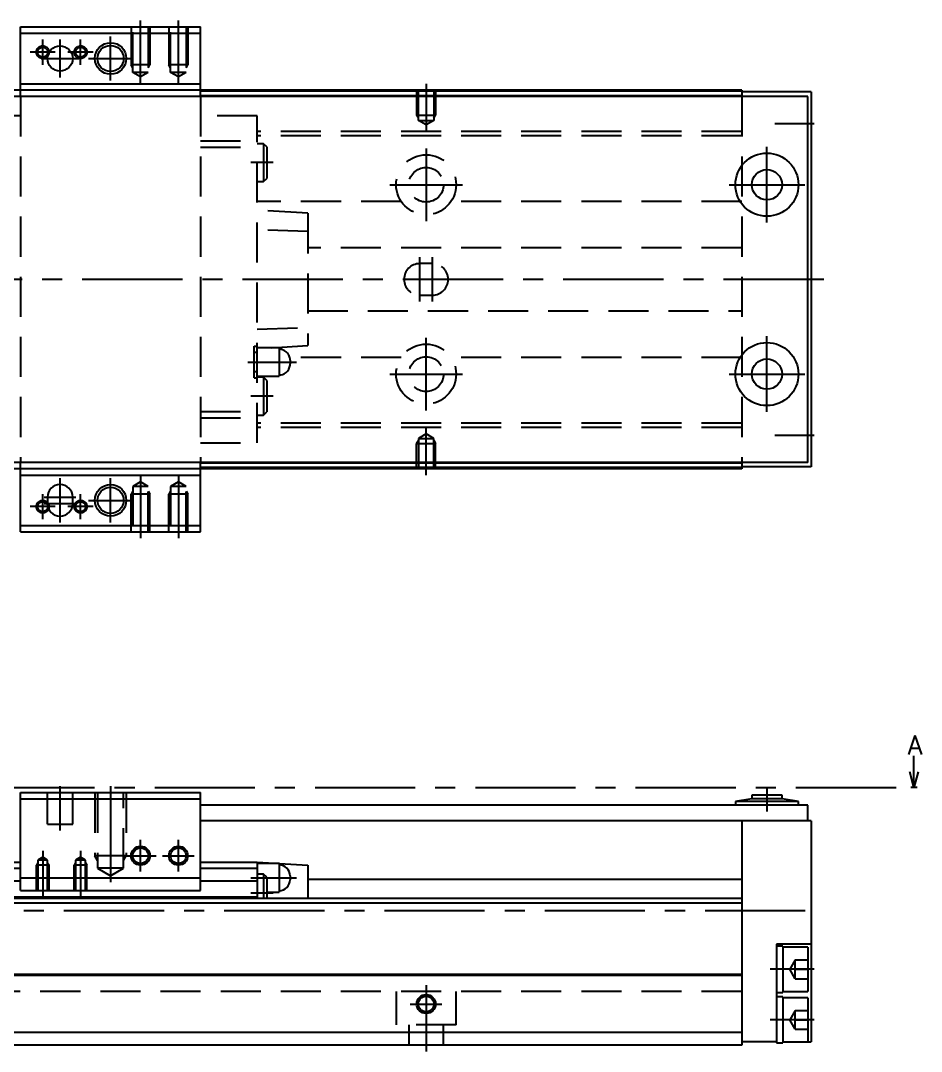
# Model space of a CAD drawing. Extents: x -2 to 623, y -8 to 279.
# Drawn here: x 480.5 to 623.2, y 9 to 172.3 of the extents above; entities that cross this region are included whole.
import ezdxf

# ---------------------------------------------------------------- set-up
doc = ezdxf.new("R2010")
doc.units = 0
doc.header["$LTSCALE"] = 0.5
doc.linetypes.add('CENTER', pattern=[50.8, 31.75, -6.35, 6.35, -6.35])
doc.linetypes.add('DASHED', pattern=[19.05, 12.7, -6.35])
for name, color, linetype in [('MSM_CENTER', 1, 'CENTER'), ('MSM_CONTINUOUS', 7, 'CONTINUOUS'), ('MSM_DASHED', 4, 'DASHED'), ('MSM_NARROW', 5, 'CONTINUOUS'), ('MSM_PART_NUMBER', 7, 'CONTINUOUS')]:
    doc.layers.add(name, color=color, linetype=linetype)
doc.styles.get("Standard").update_dxf_attribs({"font": 'txt.shx', "height": 3, "bigfont": 'bigfont.shx'})

msp = doc.modelspace()

# ---------------------------------------------------------------- linework, layer by layer
at = {"layer": 'MSM_CENTER'}
for p, q in [((499.51, 162.39), (499.51, 172.3)), ((505.51, 162.39), (505.51, 172.3)), ((484.01, 165.3), (484.01, 169.3)), ((486.76, 163.3), (486.76, 169.3)), ((490.01, 165.3), (490.01, 169.3)), ((494.76, 162.8), (494.76, 169.8)), ((486.01, 167.3), (482.01, 167.3)), ((492.01, 167.3), (488.01, 167.3)), ((483.76, 166.3), (489.76, 166.3)), ((491.26, 166.3), (498.26, 166.3)), ((544.76, 162.3), (544.76, 154.79)), ((600.01, 156), (606.26, 156)), ((544.76, 152.05), (544.76, 140.55)), ((598.76, 140.3), (598.76, 152.3)), ((520.51, 149.8), (517.01, 149.8)), ((539.01, 146.3), (550.51, 146.3)), ((592.76, 146.3), (604.76, 146.3)), ((543.76, 127.8), (543.76, 134.8)), ((545.76, 127.8), (545.76, 134.8)), ((607.76, 131.3), (256.26, 131.3)), ((544.76, 110.55), (544.76, 122.05)), ((598.76, 110.3), (598.76, 122.3)), ((516.51, 118.2), (524.21, 118.2)), ((539.01, 116.3), (550.51, 116.3)), ((592.76, 116.3), (604.76, 116.3)), ((520.51, 112.8), (517.01, 112.8)), ((544.76, 100.3), (544.76, 107.81)), ((600.01, 106.6), (606.26, 106.6)), ((486.76, 92.8), (486.76, 99.8)), ((494.76, 92.8), (494.76, 99.8)), ((499.51, 100.21), (499.51, 90.3)), ((505.51, 100.21), (505.51, 90.3)), ((484.01, 93.3), (484.01, 97.3)), ((484.26, 96.8), (489.26, 96.8)), ((490.01, 93.3), (490.01, 97.3)), ((486.01, 95.3), (482.01, 95.3)), ((484.26, 95.8), (489.26, 95.8)), ((492.01, 95.3), (488.01, 95.3)), ((491.26, 96.3), (498.26, 96.3)), ((247.76, 50.8), (622.06, 50.8)), ((486.76, 44), (486.76, 51)), ((494.76, 51), (494.76, 35.81)), ((598.76, 50.6), (598.76, 47)), ((499.51, 37.5), (499.51, 42.5)), ((505.51, 37.5), (505.51, 42.5)), ((484.01, 40.76), (484.01, 33.5)), ((490.01, 40.76), (490.01, 33.5)), ((497.01, 40), (502.01, 40)), ((503.01, 40), (508.01, 40)), ((517.01, 36.5), (524.21, 36.5)), ((517.01, 34.1), (520.51, 34.1)), ((258.76, 31.3), (607.76, 31.3)), ((606.26, 22), (599.26, 22)), ((544.76, 19.5), (544.76, 9)), ((542.26, 16.5), (547.26, 16.5)), ((606.26, 14), (599.26, 14))]:
    msp.add_line(p, q, dxfattribs=at)
at = {"layer": 'MSM_CONTINUOUS'}
for p, q in [((480.51, 160.3), (480.51, 171.3)), ((480.51, 171.3), (509.01, 171.3)), ((480.51, 170.3), (509.01, 170.3)), ((509.01, 160.3), (509.01, 171.3)), ((480.51, 162.3), (509.01, 162.3)), ((605.26, 160.3), (283.26, 160.3)), ((594.76, 161.3), (294.76, 161.3)), ((594.76, 161.1), (509.01, 161.1)), ((594.76, 160.4), (509.01, 160.4)), ((594.76, 161.3), (594.76, 160.3)), ((605.76, 161), (594.76, 161)), ((605.26, 102.3), (605.26, 160.3)), ((605.76, 161), (605.76, 101.6)), ((605.26, 102.3), (283.26, 102.3)), ((594.76, 101.3), (294.76, 101.3)), ((480.51, 91.3), (480.51, 102.3)), ((509.01, 91.3), (509.01, 102.3)), ((594.76, 102.2), (509.01, 102.2)), ((594.76, 101.5), (509.01, 101.5)), ((594.76, 102.3), (594.76, 101.3)), ((605.76, 101.6), (594.76, 101.6)), ((480.51, 100.3), (509.01, 100.3)), ((484.76, 96.8), (484.76, 95.8)), ((488.76, 95.8), (488.76, 96.8)), ((480.51, 92.3), (509.01, 92.3)), ((480.51, 91.3), (509.01, 91.3)), ((622.06, 50.8), (622.06, 55.8)), ((622.06, 50.8), (621.39, 53.3)), ((622.72, 53.3), (622.06, 50.8)), ((622.56, 50.8), (621.56, 50.8)), ((480.51, 50), (509.01, 50)), ((480.51, 34.5), (480.51, 50)), ((480.51, 49), (509.01, 49)), ((509.01, 34.5), (509.01, 50)), ((596.36, 49), (593.76, 48.6)), ((596.36, 49.6), (596.36, 49)), ((601.16, 49.6), (596.36, 49.6)), ((601.16, 49), (596.36, 49)), ((601.16, 49), (601.16, 49.6)), ((603.76, 48.6), (601.16, 49)), ((605.26, 48), (509.01, 48)), ((593.76, 48.6), (593.76, 48)), ((603.76, 48.6), (593.76, 48.6)), ((603.76, 48), (603.76, 48.6)), ((605.26, 45.5), (605.26, 48)), ((605.76, 45.5), (509.01, 45.5)), ((594.76, 45.5), (594.76, 10)), ((605.76, 45.5), (605.76, 10.5)), ((471.51, 39), (480.51, 39)), ((471.51, 38), (480.51, 38)), ((509.01, 39), (518.01, 39)), ((509.01, 38), (518.01, 38)), ((518.01, 39), (526.01, 38.5)), ((518.01, 39), (518.01, 33.2)), ((521.46, 38.75), (518.01, 38.75)), ((521.46, 38.75), (521.46, 34.25)), ((526.01, 38.5), (526.01, 33.2)), ((471.51, 36), (480.51, 36)), ((480.51, 36.5), (509.01, 36.5)), ((509.01, 36), (518.01, 36)), ((519.01, 37.1), (518.01, 37.1)), ((519.51, 36.6), (519.01, 37.1)), ((519.01, 37.1), (519.01, 33.2)), ((519.51, 36.6), (519.51, 33.2)), ((523.21, 36.8), (523.21, 36.2)), ((526.01, 36.3), (594.76, 36.3)), ((480.51, 34.5), (509.01, 34.5)), ((594.76, 33.2), (294.76, 33.2)), ((471.51, 33.5), (518.01, 33.5)), ((519.51, 34.25), (521.46, 34.25)), ((594.76, 32.5), (294.76, 32.5)), ((605.76, 26), (600.26, 26)), ((600.26, 26), (600.26, 10.35)), ((601.26, 25.65), (600.26, 25.65)), ((601.26, 25.65), (601.26, 18.35)), ((605.26, 25.5), (601.26, 25.5)), ((605.26, 25.5), (605.26, 18.5)), ((594.76, 21.2), (294.76, 21.2)), ((594.76, 21), (294.76, 21)), ((600.26, 18.35), (601.26, 18.35)), ((601.26, 18.5), (605.26, 18.5)), ((601.26, 17.65), (600.26, 17.65)), ((601.26, 17.65), (601.26, 10.35)), ((605.26, 17.5), (601.26, 17.5)), ((605.26, 17.5), (605.26, 10.5)), ((594.76, 12), (285.26, 12)), ((594.76, 10), (294.76, 10)), ((600.26, 10.5), (594.76, 10.5)), ((600.26, 10.35), (601.26, 10.35)), ((601.26, 10.5), (605.76, 10.5))]:
    msp.add_line(p, q, dxfattribs=at)
for centre, radius in [((486.76, 166.3), 2), ((494.76, 166.3), 2.07), ((598.76, 146.3), 5), ((598.76, 146.3), 2.4), ((598.76, 116.3), 5), ((598.76, 116.3), 2.4), ((494.76, 96.3), 2.07), ((499.51, 40), 1.23), ((505.51, 40), 1.23), ((544.76, 16.5), 1.23)]:
    msp.add_circle(centre, radius, dxfattribs=at)
for centre, radius, start, end in [((486.76, 96.8), 2, 0, 180), ((486.76, 95.8), 2, 180, 0), ((521.46, 36.8), 1.75, 0, 90), ((521.46, 36.2), 1.75, 270, 0)]:
    msp.add_arc(centre, radius, start, end, dxfattribs=at)
at = {"layer": 'MSM_DASHED'}
for p, q in [((498.01, 171.3), (498.01, 165.3)), ((498.28, 164.1), (498.28, 171.3)), ((500.74, 171.3), (500.74, 164.1)), ((501.01, 171.3), (501.01, 165.3)), ((504.01, 171.3), (504.01, 165.3)), ((504.28, 164.1), (504.28, 171.3)), ((506.74, 171.3), (506.74, 164.1)), ((507.01, 171.3), (507.01, 165.3)), ((501.01, 165.3), (498.01, 165.3)), ((498.28, 164.83), (498.01, 165.3)), ((500.74, 164.83), (501.01, 165.3)), ((507.01, 165.3), (504.01, 165.3)), ((504.28, 164.83), (504.01, 165.3)), ((506.74, 164.83), (507.01, 165.3)), ((500.74, 164.1), (498.28, 164.1)), ((499.51, 163.39), (498.28, 164.1)), ((500.74, 164.1), (499.51, 163.39)), ((506.74, 164.1), (504.28, 164.1)), ((505.51, 163.39), (504.28, 164.1)), ((506.74, 164.1), (505.51, 163.39)), ((480.51, 160.3), (480.51, 102.3)), ((509.01, 160.3), (509.01, 102.3)), ((543.26, 161.3), (543.26, 157.3)), ((543.53, 156.5), (543.53, 161.3)), ((545.99, 161.3), (545.99, 156.5)), ((546.26, 161.3), (546.26, 157.3)), ((594.76, 160.3), (594.76, 102.3)), ((480.51, 157.2), (471.51, 157.2)), ((518.01, 157.2), (509.01, 157.2)), ((518.01, 105.4), (518.01, 157.2)), ((543.53, 156.83), (543.26, 157.3)), ((543.26, 157.3), (546.26, 157.3)), ((545.99, 156.83), (546.26, 157.3)), ((543.53, 156.5), (545.99, 156.5)), ((544.76, 155.79), (543.53, 156.5)), ((545.99, 156.5), (544.76, 155.79)), ((594.76, 154.75), (518.01, 154.75)), ((594.76, 154.05), (518.01, 154.05)), ((471.51, 153.25), (480.51, 153.25)), ((471.51, 152.25), (480.51, 152.25)), ((509.01, 153.25), (518.01, 153.25)), ((509.01, 152.25), (518.01, 152.25)), ((519.01, 152.8), (518.01, 152.8)), ((519.01, 152.8), (519.01, 146.8)), ((519.51, 152.3), (519.01, 152.8)), ((519.51, 152.3), (519.51, 147.3)), ((519.01, 146.8), (519.51, 147.3)), ((518.01, 146.8), (519.01, 146.8)), ((540.81, 143.66), (518.01, 143.66)), ((526.01, 141.77), (518.01, 142.3)), ((594.76, 143.66), (548.71, 143.66)), ((526.01, 141.77), (526.01, 120.83)), ((526.01, 138.9), (518.01, 139.16)), ((594.76, 136.3), (526.01, 136.3)), ((545.76, 133.8), (543.76, 133.8)), ((543.76, 128.8), (545.76, 128.8)), ((526.01, 126.3), (594.76, 126.3)), ((518.01, 123.44), (526.01, 123.7)), ((517.51, 120.7), (518.01, 120.7)), ((517.51, 115.7), (517.51, 120.7)), ((518.01, 119.7), (517.51, 119.7)), ((521.46, 120.45), (518.01, 120.45)), ((520.27, 120.45), (526.01, 120.83)), ((521.46, 120.45), (521.46, 115.95)), ((540.81, 118.94), (523.15, 118.94)), ((523.21, 118.5), (523.21, 117.9)), ((594.76, 118.94), (548.71, 118.94)), ((517.51, 116.7), (518.01, 116.7)), ((518.01, 115.95), (521.46, 115.95)), ((517.51, 115.7), (518.01, 115.7)), ((519.01, 115.8), (518.01, 115.8)), ((519.51, 115.3), (519.01, 115.8)), ((519.01, 115.8), (519.01, 109.8)), ((519.51, 115.3), (519.51, 110.3)), ((471.51, 110.35), (480.51, 110.35)), ((509.01, 110.35), (518.01, 110.35)), ((518.01, 109.8), (519.01, 109.8)), ((519.01, 109.8), (519.51, 110.3)), ((471.51, 109.35), (480.51, 109.35)), ((509.01, 109.35), (518.01, 109.35)), ((594.76, 108.55), (518.01, 108.55)), ((594.76, 107.85), (518.01, 107.85)), ((544.76, 106.81), (543.53, 106.1)), ((545.99, 106.1), (544.76, 106.81)), ((471.51, 105.4), (480.51, 105.4)), ((509.01, 105.4), (518.01, 105.4)), ((543.53, 105.77), (543.26, 105.3)), ((543.26, 101.3), (543.26, 105.3)), ((543.26, 105.3), (546.26, 105.3)), ((543.53, 106.1), (543.53, 101.3)), ((543.53, 106.1), (545.99, 106.1)), ((545.99, 101.3), (545.99, 106.1)), ((545.99, 105.77), (546.26, 105.3)), ((546.26, 101.3), (546.26, 105.3)), ((499.51, 99.21), (498.28, 98.5)), ((498.28, 98.5), (498.28, 91.3)), ((500.74, 98.5), (498.28, 98.5)), ((500.74, 98.5), (499.51, 99.21)), ((500.74, 91.3), (500.74, 98.5)), ((505.51, 99.21), (504.28, 98.5)), ((504.28, 98.5), (504.28, 91.3)), ((506.74, 98.5), (504.28, 98.5)), ((506.74, 98.5), (505.51, 99.21)), ((506.74, 91.3), (506.74, 98.5)), ((498.28, 97.77), (498.01, 97.3)), ((501.01, 97.3), (498.01, 97.3)), ((498.01, 91.3), (498.01, 97.3)), ((500.74, 97.77), (501.01, 97.3)), ((501.01, 91.3), (501.01, 97.3)), ((504.28, 97.77), (504.01, 97.3)), ((507.01, 97.3), (504.01, 97.3)), ((504.01, 91.3), (504.01, 97.3)), ((506.74, 97.77), (507.01, 97.3)), ((507.01, 91.3), (507.01, 97.3)), ((484.76, 45), (484.76, 50)), ((488.76, 45), (488.76, 50)), ((492.26, 50), (492.26, 40)), ((492.69, 50), (492.69, 38)), ((496.83, 38), (496.83, 50)), ((497.26, 50), (497.26, 40)), ((484.76, 45), (488.76, 45)), ((484.01, 39.76), (483.23, 39.31)), ((484.79, 39.31), (483.23, 39.31)), ((483.23, 39.31), (483.23, 34.5)), ((484.79, 39.31), (484.01, 39.76)), ((484.79, 34.5), (484.79, 39.31)), ((490.01, 39.76), (489.23, 39.31)), ((490.79, 39.31), (489.23, 39.31)), ((489.23, 39.31), (489.23, 34.5)), ((490.79, 39.31), (490.01, 39.76)), ((490.79, 34.5), (490.79, 39.31)), ((497.26, 40), (492.26, 40)), ((492.69, 39.25), (492.26, 40)), ((496.83, 39.25), (497.26, 40)), ((483.23, 38.87), (483.01, 38.5)), ((485.01, 38.5), (483.01, 38.5)), ((483.01, 34.5), (483.01, 38.5)), ((484.79, 38.87), (485.01, 38.5)), ((485.01, 34.5), (485.01, 38.5)), ((489.23, 38.87), (489.01, 38.5)), ((491.01, 38.5), (489.01, 38.5)), ((489.01, 34.5), (489.01, 38.5)), ((490.79, 38.87), (491.01, 38.5)), ((491.01, 34.5), (491.01, 38.5)), ((496.83, 38), (492.69, 38)), ((492.69, 38), (494.76, 36.81)), ((494.76, 36.81), (496.83, 38)), ((603.26, 23.5), (602.4, 22)), ((603.26, 20.5), (603.26, 23.5)), ((603.26, 23.5), (605.26, 23.5)), ((603.26, 20.5), (602.4, 22)), ((603.26, 22), (605.26, 22)), ((603.26, 20.5), (605.26, 20.5)), ((594.76, 18.5), (294.76, 18.5)), ((540.01, 18.5), (540.01, 13.2)), ((549.51, 13.2), (549.51, 18.5)), ((603.26, 15.5), (602.4, 14)), ((603.26, 12.5), (603.26, 15.5)), ((603.26, 15.5), (605.26, 15.5)), ((549.51, 13.2), (540.01, 13.2)), ((542.01, 13.2), (542.01, 10)), ((547.51, 10), (547.51, 13.2)), ((603.26, 12.5), (602.4, 14)), ((603.26, 14), (605.26, 14)), ((603.26, 12.5), (605.26, 12.5))]:
    msp.add_line(p, q, dxfattribs=at)
for centre, radius in [((484.01, 167.3), 1), ((490.01, 167.3), 1), ((484.01, 167.3), 0.784), ((490.01, 167.3), 0.784), ((544.76, 146.3), 4.75), ((544.76, 146.3), 2.75), ((544.76, 116.3), 4.75), ((544.76, 116.3), 2.75), ((484.01, 95.3), 1), ((484.01, 95.3), 0.784), ((490.01, 95.3), 1), ((490.01, 95.3), 0.784)]:
    msp.add_circle(centre, radius, dxfattribs=at)
for centre, radius, start, end in [((543.76, 131.3), 2.5, 90, 270), ((545.76, 131.3), 2.5, 270, 90), ((521.46, 118.5), 1.75, 0, 90), ((521.46, 117.9), 1.75, 270, 0)]:
    msp.add_arc(centre, radius, start, end, dxfattribs=at)
at = {"layer": 'MSM_NARROW'}
for centre, radius in [((494.76, 166.3), 2.5), ((494.76, 96.3), 2.5), ((499.51, 40), 1.5), ((505.51, 40), 1.5), ((544.76, 16.5), 1.5)]:
    msp.add_circle(centre, radius, dxfattribs=at)

# ---------------------------------------------------------------- texts
at = {"layer": 'MSM_PART_NUMBER'}
msp.add_text('A', height=3, dxfattribs=at).set_placement((621.05, 56.05))

doc.saveas('drawing.dxf')
